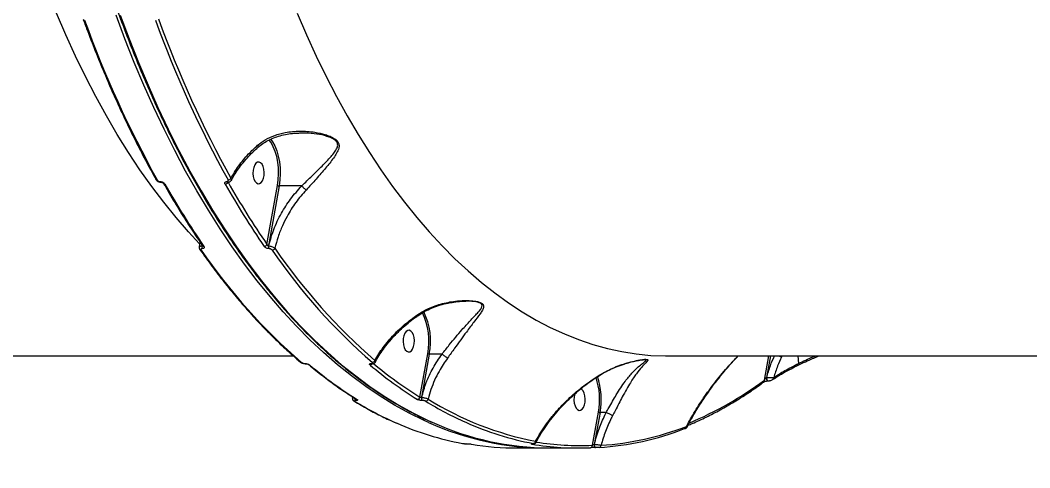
# Model space of a CAD drawing. Header units: millimetres. Extents: x -6028 to 5958, y -6064 to 4137.
# Drawn here: x -1652.5 to -1236, y 935.6 to 1120.4 of the extents above; entities that cross this region are included whole.
import ezdxf

# ---------------------------------------------------------------- set-up
doc = ezdxf.new("R2010")
doc.units = ezdxf.units.MM
for name, color, linetype in [('DIKOM_ОБЪЕКТ', 7, 'Continuous'), ('DIKOM_РАЗМЕР_ЗОНА', 7, 'Continuous'), ('DIKOM_РАЗМЕР_ОБЪЕКТА', 7, 'Continuous')]:
    doc.layers.add(name, color=color, linetype=linetype)
doc.styles.add('style1', font='arial.ttf', dxfattribs={"width": 0.8})
doc.dimstyles.new('1-50', dxfattribs={"dimtxt": 300, "dimasz": 200, "dimexe": 100, "dimexo": 0, "dimgap": 100, "dimtad": 1, "dimtxsty": 'style1', "dimcen": 200, "dimclrd": 7, "dimclre": 7, "dimclrt": 7, "dimadec": 1, "dimazin": 2, "dimtfac": 1, "dimtmove": 0, "dimatfit": 2, "dimfxl": 0, "dimlwd": 25, "dimlwe": 18, "dimarcsym": 0})

# ---------------------------------------------------------------- blocks, each defined once
blk = doc.blocks.new('*D9')
at = {"layer": 'Defpoints', "color": 0, "transparency": 16777216}
for p in [(-6027.56, 1459.58), (4556.58, 1382.7), (4556.58, -5964.37)]:
    blk.add_point(p, dxfattribs=at)
at = {"layer": 'DIKOM_РАЗМЕР_ЗОНА', "color": 7, "lineweight": 18, "transparency": 16777216}
for p, q in [((-6027.56, 1459.58), (-6027.56, -6064.37)), ((4556.58, 1382.7), (4556.58, -6064.37))]:
    blk.add_line(p, q, dxfattribs=at)
at = {"layer": 'DIKOM_РАЗМЕР_ЗОНА', "color": 7, "lineweight": 25, "transparency": 16777216}
blk.add_line((-5827.56, -5964.37), (4356.58, -5964.37), dxfattribs=at)
at = {"layer": 'DIKOM_РАЗМЕР_ЗОНА', "color": 7, "transparency": 16777216}
for points in [[(-5827.56, -5931.03), (-5827.56, -5997.7), (-6027.56, -5964.37)], [(4356.58, -5931.03), (4356.58, -5997.7), (4556.58, -5964.37)]]:
    blk.add_solid(points, dxfattribs=at)
at = {"layer": 'DIKOM_РАЗМЕР_ЗОНА', "color": 7, "transparency": 16777216, "insert": (157.08, -5711.2), "char_height": 300, "attachment_point": 5, "style": 'style1'}
blk.add_mtext('10600', dxfattribs=at)
blk = doc.blocks.new('*D12')
at = {"layer": 'Defpoints', "color": 0, "transparency": 16777216}
for p in [(3056.58, 1987.9), (-4027.97, 676.5), (3056.58, -3714.77)]:
    blk.add_point(p, dxfattribs=at)
at = {"layer": 'DIKOM_РАЗМЕР_ОБЪЕКТА', "color": 7, "lineweight": 18, "transparency": 16777216}
for p, q in [((3056.58, 1987.9), (3056.58, -3814.77)), ((-4027.97, 676.5), (-4027.97, -3814.77))]:
    blk.add_line(p, q, dxfattribs=at)
at = {"layer": 'DIKOM_РАЗМЕР_ОБЪЕКТА', "color": 7, "lineweight": 25, "transparency": 16777216}
blk.add_line((-3827.97, -3714.77), (2856.58, -3714.77), dxfattribs=at)
at = {"layer": 'DIKOM_РАЗМЕР_ОБЪЕКТА', "color": 7, "transparency": 16777216}
for points in [[(-3827.97, -3681.44), (-3827.97, -3748.11), (-4027.97, -3714.77)], [(2856.58, -3681.44), (2856.58, -3748.11), (3056.58, -3714.77)]]:
    blk.add_solid(points, dxfattribs=at)
at = {"layer": 'DIKOM_РАЗМЕР_ОБЪЕКТА', "color": 7, "transparency": 16777216, "insert": (20, -3461.6), "char_height": 300, "attachment_point": 5, "style": 'style1'}
blk.add_mtext('7100', dxfattribs=at)

msp = doc.modelspace()

# ---------------------------------------------------------------- linework, layer by layer
at = {"layer": 'DIKOM_ОБЪЕКТ', "color": 7, "linetype": 'Continuous', "lineweight": 15}
for p, q in [((-1536.345, 1073.794), (-1536.556, 1073.805)), ((-1594.723, 1053.742), (-1594.676, 1053.742)), ((-1567.247, 1053.742), (-1567.2, 1053.742)), ((-1594.376, 1053.48), (-1594.329, 1053.48)), ((-1566.899, 1053.48), (-1566.852, 1053.48)), ((-1550.701, 1027.811), (-1546.373, 1052.162)), ((-1545.701, 1052), (-1550.109, 1027.199)), ((-1536.368, 1052), (-1545.701, 1052)), ((-1578.453, 1029.05), (-1578.626, 1026.683)), ((-1577.587, 1027.76), (-1577.606, 1027.199)), ((-1577.606, 1027.199), (-1577.538, 1027.199)), ((-1577.538, 1027.199), (-1577.469, 1027.585)), ((-1577.357, 1026.069), (-1577.426, 1026.069)), ((-1550.109, 1027.199), (-1550.04, 1027.199)), ((-1549.86, 1026.069), (-1549.928, 1026.069)), ((-1801.94, 981.771), (-1539.832, 981.771)), ((-1487.643, 964.785), (-1484.41, 982.705)), ((-1483.738, 982.541), (-1486.964, 964.659)), ((-1478.497, 982.541), (-1483.738, 982.541)), ((-1385.357, 981.771), (-1123.249, 981.771)), ((-1345.513, 971.783), (-1343.661, 981.771)), ((-1342.958, 981.771), (-1344.618, 972.825)), ((-1338.291, 981.771), (-1338.508, 981.298)), ((-1331.742, 981.771), (-1331.371, 978.685)), ((-1325.135, 980.886), (-1322.998, 981.771)), ((-1535.134, 978.66), (-1535.065, 978.66)), ((-1534.928, 978.577), (-1534.86, 978.577)), ((-1507.636, 978.66), (-1507.568, 978.66)), ((-1507.431, 978.577), (-1507.362, 978.577)), ((-1331.554, 978), (-1331.566, 977.993)), ((-1344.618, 972.825), (-1344.543, 972.825)), ((-1344.133, 971.486), (-1344.058, 971.486)), ((-1341.926, 972.14), (-1341.946, 972.127)), ((-1515.455, 964.958), (-1515.511, 964.29)), ((-1514.063, 963.376), (-1514.11, 963.376)), ((-1513.888, 963.937), (-1513.89, 963.938)), ((-1486.964, 964.659), (-1486.917, 964.659)), ((-1486.586, 963.376), (-1486.633, 963.376)), ((-1416.455, 944.896), (-1413.948, 958.583)), ((-1413.277, 958.418), (-1415.683, 945.274)), ((-1410.744, 958.418), (-1413.277, 958.418)), ((-1410.744, 958.418), (-1410.737, 958.417)), ((-1468.63, 945.533), (-1468.541, 945.533)), ((-1468.583, 945.529), (-1468.63, 945.533)), ((-1468.583, 945.529), (-1468.494, 945.529)), ((-1468.494, 945.529), (-1468.541, 945.533)), ((-1441.112, 945.533), (-1441.023, 945.533)), ((-1441.065, 945.529), (-1441.112, 945.533)), ((-1441.065, 945.529), (-1440.976, 945.529)), ((-1440.976, 945.529), (-1441.023, 945.533)), ((-1447.459, 943.771), (-1435.887, 943.771)), ((-1434.173, 943.771), (-1422.601, 943.771)), ((-1415.683, 945.274), (-1415.655, 945.274)), ((-1415.198, 943.939), (-1415.17, 943.939)), ((-1415.198, 943.939), (-1415.184, 943.939)), ((-1415.17, 943.939), (-1415.155, 943.939))]:
    msp.add_line(p, q, dxfattribs=at)
at = {"layer": 'DIKOM_ОБЪЕКТ', "color": 7, "linetype": 'Continuous', "lineweight": 15, "flags": 128}
for points in [[(-1578.547, 1028.026), (-1583.075, 1032.949), (-1588.226, 1038.928), (-1593.28, 1045.209), (-1598.233, 1051.787), (-1603.081, 1058.654), (-1607.819, 1065.806), (-1612.442, 1073.235), (-1616.946, 1080.934), (-1621.327, 1088.897), (-1625.581, 1097.115), (-1629.704, 1105.581), (-1633.692, 1114.287), (-1637.542, 1123.226), (-1641.249, 1132.388), (-1644.811, 1141.765), (-1648.223, 1151.349), (-1651.484, 1161.131), (-1654.589, 1171.101)], [(-1484.014, 954.297), (-1485.913, 955.156), (-1491.998, 958.147), (-1498.037, 961.479), (-1504.023, 965.15), (-1509.952, 969.157), (-1515.819, 973.496), (-1521.618, 978.164), (-1527.345, 983.157), (-1532.995, 988.47), (-1538.563, 994.099), (-1544.045, 1000.04), (-1549.436, 1006.287), (-1554.731, 1012.835), (-1559.926, 1019.679), (-1565.016, 1026.812), (-1569.998, 1034.23), (-1574.866, 1041.925), (-1579.618, 1049.891), (-1584.249, 1058.121), (-1588.754, 1066.609), (-1593.131, 1075.347), (-1597.376, 1084.328), (-1601.484, 1093.544), (-1605.453, 1102.988), (-1609.279, 1112.651), (-1612.959, 1122.526)], [(-1611.245, 1122.526), (-1607.565, 1112.651), (-1603.739, 1102.988), (-1599.77, 1093.544), (-1595.661, 1084.328), (-1591.417, 1075.347), (-1587.04, 1066.609), (-1582.534, 1058.121), (-1577.904, 1049.891), (-1573.152, 1041.925), (-1568.283, 1034.23), (-1563.302, 1026.812), (-1558.211, 1019.679), (-1553.016, 1012.835), (-1547.721, 1006.287), (-1542.331, 1000.04), (-1536.849, 994.099), (-1531.281, 988.47), (-1525.631, 983.157), (-1519.904, 978.164), (-1514.105, 973.496), (-1508.238, 969.157), (-1502.309, 965.15), (-1496.323, 961.479), (-1490.284, 958.147), (-1484.198, 955.156), (-1482.498, 954.385)], [(-1538.196, 1123.226), (-1534.346, 1114.287), (-1530.358, 1105.581), (-1526.235, 1097.115), (-1521.981, 1088.897), (-1517.6, 1080.934), (-1513.096, 1073.235), (-1508.473, 1065.806), (-1503.735, 1058.654), (-1498.888, 1051.787), (-1493.934, 1045.209), (-1488.88, 1038.928), (-1483.729, 1032.949), (-1478.487, 1027.278), (-1473.158, 1021.919), (-1467.748, 1016.879), (-1462.261, 1012.162), (-1456.702, 1007.772), (-1451.077, 1003.713), (-1445.391, 999.988), (-1439.649, 996.603), (-1433.856, 993.559), (-1428.018, 990.859), (-1422.141, 988.506), (-1416.229, 986.503), (-1410.289, 984.85), (-1404.326, 983.55), (-1398.344, 982.604), (-1392.351, 982.012), (-1386.351, 981.775), (-1385.357, 981.771)], [(-1546.373, 1052.162), (-1546.056, 1054.531), (-1545.93, 1056.965), (-1545.995, 1059.408), (-1546.252, 1061.803), (-1546.694, 1064.094), (-1547.311, 1066.228), (-1548.088, 1068.154), (-1549.007, 1069.827), (-1549.889, 1071.027)], [(-1549.082, 1071.154), (-1548.418, 1070.217), (-1547.47, 1068.492), (-1546.668, 1066.505), (-1546.032, 1064.305), (-1545.577, 1061.942), (-1545.312, 1059.472), (-1545.244, 1056.953), (-1545.374, 1054.442), (-1545.701, 1052)], [(-1556.175, 1059.603), (-1556.42, 1058.414), (-1556.483, 1057.139), (-1556.358, 1055.881), (-1556.056, 1054.743), (-1555.601, 1053.816), (-1555.029, 1053.175), (-1554.388, 1052.873), (-1553.729, 1052.934), (-1553.106, 1053.353), (-1552.569, 1054.096), (-1552.161, 1055.103), (-1551.916, 1056.292), (-1551.853, 1057.567), (-1551.978, 1058.825), (-1552.28, 1059.963), (-1552.735, 1060.89), (-1553.306, 1061.53), (-1553.948, 1061.832), (-1554.607, 1061.771), (-1555.23, 1061.353), (-1555.767, 1060.61), (-1556.175, 1059.603)], [(-1494.212, 990.144), (-1494.457, 988.954), (-1494.52, 987.679), (-1494.395, 986.422), (-1494.093, 985.283), (-1493.638, 984.356), (-1493.067, 983.716), (-1492.426, 983.414), (-1491.767, 983.475), (-1491.143, 983.894), (-1490.606, 984.637), (-1490.198, 985.644), (-1489.953, 986.833), (-1489.89, 988.108), (-1490.015, 989.365), (-1490.317, 990.504), (-1490.773, 991.431), (-1491.344, 992.071), (-1491.985, 992.373), (-1492.644, 992.312), (-1493.267, 991.893), (-1493.805, 991.15), (-1494.212, 990.144)], [(-1344.618, 972.825), (-1344.647, 972.546), (-1344.635, 972.263), (-1344.583, 971.997), (-1344.494, 971.772), (-1344.375, 971.603), (-1344.238, 971.507), (-1344.135, 971.486)], [(-1344.543, 972.825), (-1344.572, 972.546), (-1344.56, 972.263), (-1344.508, 971.997), (-1344.419, 971.772), (-1344.301, 971.603), (-1344.163, 971.507), (-1344.052, 971.486)], [(-1423.751, 966.021), (-1423.996, 964.831), (-1424.059, 963.556), (-1423.934, 962.299), (-1423.632, 961.16), (-1423.177, 960.233), (-1422.605, 959.593), (-1421.964, 959.291), (-1421.305, 959.352), (-1420.682, 959.771), (-1420.144, 960.514), (-1419.737, 961.521), (-1419.491, 962.71), (-1419.429, 963.985), (-1419.554, 965.242), (-1419.856, 966.381), (-1420.311, 967.308), (-1420.882, 967.948), (-1421.361, 968.209)], [(-1378.196, 951.792), (-1378.288, 951.765), (-1378.446, 951.748)], [(-1415.683, 945.274), (-1415.711, 945.038), (-1415.708, 944.796), (-1415.675, 944.562), (-1415.615, 944.351), (-1415.53, 944.174), (-1415.425, 944.041), (-1415.308, 943.962), (-1415.198, 943.939)], [(-1415.655, 945.274), (-1415.683, 945.038), (-1415.68, 944.796), (-1415.647, 944.562), (-1415.587, 944.351), (-1415.502, 944.174), (-1415.397, 944.041), (-1415.28, 943.962), (-1415.17, 943.939)]]:
    msp.add_lwpolyline(points, dxfattribs=at)
at = {"layer": 'DIKOM_ОБЪЕКТ', "color": 7, "linetype": 'Continuous', "lineweight": 15}
for centre, radius, start, end in [((-1626.027, 1120.92), 0.527, 212.84288, 278.32645), ((-1198.317, 1274.944), 454.704, 199.86968, 209.01123), ((-1169.07, 1274.944), 454.704, 199.86969, 209.01122), ((-1168.777, 1275.136), 453.693, 199.86957, 209.01126), ((-1596.018, 1054.991), 0.572, 214.32408, 275.14122), ((-1594.326, 1053.906), 0.43, 202.48728, 262.70793), ((-1594.283, 1053.903), 0.425, 202.28417, 264.57299), ((-1566.854, 1053.903), 0.425, 202.29922, 264.53941), ((-1566.805, 1053.905), 0.427, 202.40005, 263.63104), ((-1566.765, 1055.857), 1.436, 271.8129, 328.38323), ((-1592.87, 1053.297), 0.57, 214.2797, 275.25617), ((-1293.879, 1221.887), 343.48, 209.50394, 214.56667), ((-1568, 1054.142), 1.413, 271.61682, 331.60737), ((-1269.036, 1221.878), 343.463, 209.50381, 214.56679), ((-1268.55, 1222.212), 342.638, 209.50375, 214.56684), ((-1545.716, 1053.41), 1.41, 242.23791, 270.63115), ((-1577.878, 1026.06), 0.602, 217.86748, 273.65269), ((-1375.599, 1164.221), 245.268, 214.45493, 229.0156), ((-1576.027, 1026.872), 1.612, 168.29129, 209.87112), ((-1575.959, 1026.872), 1.613, 168.29689, 209.86551), ((-1576.761, 1027.612), 0.605, 217.76335, 273.49627), ((-1551.919, 1028.334), 1.326, 272.31589, 336.76484), ((-1548.529, 1026.872), 1.613, 168.29689, 209.86551), ((-1548.461, 1026.872), 1.613, 168.2914, 209.86512), ((-1548.652, 1026.788), 1.33, 272.50461, 334.03887), ((-1346.353, 1164.221), 245.268, 214.45493, 229.0156), ((-1345.659, 1164.664), 244.73, 214.45503, 229.01551), ((-1510.745, 987.896), 26.842, 348.84963, 25.91294), ((-1510.885, 987.895), 27.67, 348.84245, 25.96108), ((-1536.474, 979.737), 0.666, 230.14279, 271.28814), ((-1507.289, 980.235), 1.166, 273.77086, 344.3313), ((-1534.92, 978.892), 0.315, 227.39095, 268.08348), ((-1534.852, 978.891), 0.314, 227.35325, 268.86459), ((-1533.049, 978.7), 0.666, 229.8302, 271.25396), ((-1421.678, 1110.574), 173.111, 229.964, 237.95982), ((-1508.235, 979.153), 1.121, 272.9955, 329.18), ((-1396.823, 1110.569), 173.105, 229.96386, 237.95996), ((-1507.423, 978.892), 0.315, 227.37285, 268.71614), ((-1507.354, 978.893), 0.316, 227.42458, 267.8959), ((-1396.143, 1111.001), 172.486, 230.10987, 237.96224), ((-1331.964, 978.476), 0.629, 310.75556, 19.37664), ((-1441.834, 963.777), 28.365, 349.44862, 18.71162), ((-1442.582, 963.734), 29.783, 349.71819, 18.63189), ((-1434.835, 1092.179), 149.912, 292.89643, 306.5718), ((-1346.271, 971.586), 0.783, 308.91805, 14.56935), ((-1342.388, 972.72), 0.741, 308.55417, 11.65425), ((-1514.484, 963.77), 0.697, 238.81493, 270.50873), ((-1439.644, 1085.198), 143.229, 238.50157, 246.37591), ((-1513.347, 964.206), 1.128, 174.52266, 227.40956), ((-1513.309, 964.198), 1.116, 175.6163, 227.51762), ((-1513.522, 964.527), 0.694, 238.36576, 270.56227), ((-1488.742, 964.939), 1.109, 274.3571, 352.02177), ((-1485.671, 964.308), 1.34, 164.78483, 224.09172), ((-1485.624, 964.308), 1.34, 164.78483, 224.09172), ((-1485.312, 964.17), 1.1, 274.2228, 348.86518), ((-1410.255, 1085.453), 143.521, 238.50609, 245.9692), ((-1415.18, 1074.766), 130.564, 238.06986, 259.08131), ((-1447.432, 1066.811), 123.262, 246.26792, 259.4235), ((-1435.266, 1061.941), 118.168, 245.63618, 270.11442), ((-1433.584, 1061.762), 117.993, 245.50889, 269.71406), ((-1418, 1067.454), 123.929, 245.85107, 259.39348), ((-1421.173, 1061.66), 117.924, 273.63002, 291.24318), ((-1420.316, 1062.326), 117.663, 273.62995, 291.24316), ((-1378.518, 952.567), 0.839, 292.50684, 6.16889), ((-1441.455, 946.181), 0.814, 270.80708, 307.78612), ((-1440.888, 946.618), 0.978, 274.51691, 356.91836), ((-1421.738, 1056.589), 111.817, 260.80344, 272.70846), ((-1447.432, 1056.083), 112.312, 260.32805, 269.98644), ((-1422.595, 1055.916), 112.144, 260.32398, 272.70664), ((-1417.374, 944.817), 0.923, 274.66422, 4.95516), ((-1413.773, 944.877), 0.907, 274.22115, 1.37107)]:
    msp.add_arc(centre, radius, start, end, dxfattribs=at)
for points, knots in [([(-1650.973, 1362.769), (-1650.966, 1360.749), (-1650.946, 1354.889), (-1650.788, 1345.194), (-1650.445, 1333.696), (-1649.938, 1322.219), (-1649.27, 1310.775), (-1648.44, 1299.369), (-1647.449, 1288.013), (-1646.298, 1276.713), (-1644.987, 1265.478), (-1643.518, 1254.317), (-1641.892, 1243.239), (-1640.11, 1232.251), (-1638.173, 1221.362), (-1636.083, 1210.58), (-1633.841, 1199.912), (-1631.448, 1189.368), (-1628.908, 1178.955), (-1626.221, 1168.681), (-1623.39, 1158.553), (-1620.417, 1148.579), (-1617.303, 1138.767), (-1614.052, 1129.124), (-1610.665, 1119.658), (-1607.145, 1110.374), (-1603.495, 1101.281), (-1599.718, 1092.385), (-1595.816, 1083.693), (-1591.791, 1075.211), (-1587.649, 1066.946), (-1583.39, 1058.904), (-1579.018, 1051.091), (-1574.538, 1043.513), (-1569.95, 1036.175), (-1565.261, 1029.084), (-1560.472, 1022.244), (-1555.587, 1015.662), (-1550.611, 1009.341), (-1545.546, 1003.286), (-1540.396, 997.504), (-1535.166, 991.996), (-1529.859, 986.769), (-1524.48, 981.825), (-1519.032, 977.17), (-1513.519, 972.805), (-1507.946, 968.736), (-1502.317, 964.965), (-1496.637, 961.49), (-1490.907, 958.338), (-1486.289, 955.999), (-1483.568, 954.822), (-1482.785, 954.484)], [0, 0, 0, 0, 0.010755, 0.031188, 0.0516214, 0.072055, 0.0924886, 0.1129222, 0.1333561, 0.15379, 0.1742241, 0.1946585, 0.2150931, 0.235528, 0.2559632, 0.2763985, 0.2968343, 0.3172705, 0.3377069, 0.358144, 0.3785814, 0.3990192, 0.4194577, 0.4398966, 0.4603361, 0.4807759, 0.5012167, 0.5216578, 0.5420996, 0.5625418, 0.5829849, 0.6034284, 0.6238724, 0.6443171, 0.6647621, 0.6852075, 0.7056532, 0.7260989, 0.7465445, 0.7669898, 0.7874346, 0.8078783, 0.8283208, 0.8487617, 0.8692005, 0.8896364, 0.9100693, 0.9304986, 0.9509236, 0.9713434, 0.9917581, 1, 1, 1, 1]), ([(-1626.47, 1120.634), (-1625.863, 1118.991), (-1624.102, 1114.227), (-1621.087, 1106.483), (-1617.384, 1097.471), (-1613.553, 1088.661), (-1609.598, 1080.057), (-1605.523, 1071.667), (-1601.404, 1063.64), (-1598.367, 1058.024), (-1596.739, 1055.112), (-1596.49, 1054.668)], [0, 0, 0, 0, 0.06883933, 0.19964644, 0.33045967, 0.46127512, 0.59209482, 0.72292039, 0.85374844, 0.9776951, 1, 1, 1, 1]), ([(-1554.582, 1068.735), (-1553.572, 1069.52), (-1551.406, 1071.206), (-1547.514, 1072.939), (-1542.702, 1074.235), (-1537.086, 1074.746), (-1531.52, 1074.348), (-1527.351, 1073.444), (-1524.642, 1072.486), (-1522.859, 1071.579), (-1521.867, 1070.728), (-1521.255, 1069.91), (-1520.85, 1068.916), (-1521.032, 1067.314), (-1521.904, 1065.483), (-1523.68, 1062.814), (-1526.492, 1059.322), (-1529.695, 1055.612), (-1532.435, 1052.55), (-1533.841, 1051.04), (-1534.547, 1050.281)], [0, 0, 0, 0, 0.0590558, 0.1267711, 0.1965294, 0.289997, 0.3861938, 0.4527697, 0.4864317, 0.5209067, 0.5489129, 0.5542517, 0.5800464, 0.615211, 0.6617348, 0.7094936, 0.8061404, 0.9056045, 0.9525541, 1, 1, 1, 1]), ([(-1554.312, 1067.959), (-1554.18, 1068.084), (-1553.457, 1068.765), (-1551.925, 1069.803), (-1549.703, 1071.072), (-1547.221, 1072.12), (-1544.533, 1072.946), (-1541.659, 1073.502), (-1538.981, 1073.818), (-1537.261, 1073.821), (-1536.553, 1073.823)], [0, 0, 0, 0, 0.0283439, 0.1553564, 0.2898714, 0.4317231, 0.579701, 0.7321417, 0.889766, 1, 1, 1, 1]), ([(-1536.366, 1051.999), (-1536.366, 1052), (-1534.917, 1053.393), (-1531.97, 1056.224), (-1527.902, 1060.267), (-1524.829, 1063.421), (-1522.79, 1065.871), (-1521.747, 1067.505), (-1521.406, 1068.965), (-1521.74, 1069.87), (-1522.303, 1070.601), (-1523.263, 1071.357), (-1525.001, 1072.144), (-1527.682, 1072.965), (-1531.486, 1073.696), (-1534.628, 1073.759), (-1536.345, 1073.794)], [0, 0, 0, 0, 0.0000248, 0.1388321, 0.2813248, 0.4275303, 0.494719, 0.5630274, 0.6112752, 0.645562, 0.652645, 0.6903124, 0.7374433, 0.7864488, 0.883297, 1, 1, 1, 1]), ([(-1565.542, 1055.104), (-1564.552, 1056.806), (-1562.544, 1060.257), (-1558.735, 1064.853), (-1555.836, 1067.563), (-1554.582, 1068.735)], [0, 0, 0, 0, 0.355861, 0.7214775, 1, 1, 1, 1]), ([(-1565.4, 1054.249), (-1565.145, 1054.74), (-1564.434, 1056.103), (-1562.986, 1058.332), (-1561.091, 1060.916), (-1558.942, 1063.453), (-1556.694, 1065.825), (-1555.075, 1067.29), (-1554.319, 1067.973)], [0, 0, 0, 0, 0.1021443, 0.2839111, 0.4672777, 0.6519987, 0.83767, 1, 1, 1, 1]), ([(-1554.582, 1068.735), (-1554.566, 1068.708), (-1554.505, 1068.606), (-1554.388, 1068.38), (-1554.296, 1068.123), (-1554.345, 1068.049), (-1554.368, 1068.016)], [0, 0, 0, 0, 0.07119141, 0.2788379, 0.67633308, 1, 1, 1, 1]), ([(-1596.475, 1054.675), (-1596.448, 1054.618), (-1596.332, 1054.376), (-1595.942, 1054.008), (-1595.31, 1053.643), (-1594.74, 1053.462), (-1594.437, 1053.495), (-1594.381, 1053.501)], [0, 0, 0, 0, 0.07801719, 0.33286767, 0.62486411, 0.93041282, 1, 1, 1, 1]), ([(-1595.966, 1054.421), (-1595.914, 1054.345), (-1595.81, 1054.192), (-1595.547, 1053.989), (-1595.243, 1053.835), (-1594.954, 1053.754), (-1594.789, 1053.745), (-1594.723, 1053.742)], [0, 0, 0, 0, 0.2143193, 0.4284964, 0.6429515, 0.8577486, 1, 1, 1, 1]), ([(-1594.676, 1053.742), (-1594.579, 1053.737), (-1594.333, 1053.725), (-1593.903, 1053.603), (-1593.447, 1053.374), (-1593.054, 1053.07), (-1592.896, 1052.843), (-1592.818, 1052.729)], [0, 0, 0, 0, 0.1407773, 0.3552542, 0.5700108, 0.7849339, 1, 1, 1, 1]), ([(-1567.96, 1052.729), (-1568.01, 1052.843), (-1568.111, 1053.07), (-1568.06, 1053.374), (-1567.863, 1053.603), (-1567.57, 1053.725), (-1567.339, 1053.737), (-1567.247, 1053.742)], [0, 0, 0, 0, 0.2150492, 0.4299568, 0.6447016, 0.8592312, 1, 1, 1, 1]), ([(-1567.2, 1053.742), (-1567.137, 1053.745), (-1566.982, 1053.754), (-1566.785, 1053.835), (-1566.654, 1053.989), (-1566.62, 1054.192), (-1566.687, 1054.345), (-1566.72, 1054.421)], [0, 0, 0, 0, 0.1422566, 0.3571069, 0.5716102, 0.7856688, 1, 1, 1, 1]), ([(-1566.853, 1053.48), (-1566.852, 1053.48), (-1566.633, 1053.455), (-1566.232, 1053.556), (-1565.728, 1053.826), (-1565.54, 1054.118), (-1565.452, 1054.255)], [0, 0, 0, 0, 0.0004564, 0.3883322, 0.7151923, 1, 1, 1, 1]), ([(-1565.542, 1055.104), (-1565.478, 1054.957), (-1565.35, 1054.665), (-1565.348, 1054.376), (-1565.436, 1054.278), (-1565.44, 1054.274)], [0, 0, 0, 0, 0.4896714, 0.9789852, 1, 1, 1, 1]), ([(-1594.324, 1053.478), (-1594.301, 1053.478), (-1594.244, 1053.479), (-1594.091, 1053.452), (-1593.893, 1053.388), (-1593.682, 1053.285), (-1593.506, 1053.161), (-1593.397, 1053.057), (-1593.348, 1052.989), (-1593.345, 1052.983), (-1593.345, 1052.981)], [0, 0, 0, 0, 0.0887707, 0.2206627, 0.3688774, 0.5325971, 0.6970039, 0.833791, 0.9576789, 1, 1, 1, 1]), ([(-1593.341, 1052.976), (-1592.566, 1051.623), (-1590.319, 1047.698), (-1586.515, 1041.385), (-1581.928, 1034.139), (-1578.794, 1029.529), (-1577.239, 1027.242)], [0, 0, 0, 0, 0.1498904, 0.4347118, 0.7195436, 1, 1, 1, 1]), ([(-1566.981, 1053.473), (-1566.978, 1053.475), (-1566.974, 1053.478), (-1566.917, 1053.478), (-1566.895, 1053.478)], [0, 0, 0, 0, 0.6169745, 1, 1, 1, 1]), ([(-1550.04, 1027.199), (-1549.387, 1029.474), (-1548.063, 1034.083), (-1544.917, 1040.592), (-1541.071, 1046.711), (-1537.949, 1050.223), (-1536.368, 1052)], [0, 0, 0, 0, 0.25165133, 0.50986074, 0.75187061, 1, 1, 1, 1]), ([(-1534.547, 1050.281), (-1536.004, 1048.613), (-1538.955, 1045.234), (-1542.098, 1040.161), (-1544.465, 1035.364), (-1546.209, 1030.957), (-1547.038, 1027.796), (-1547.456, 1026.206)], [0, 0, 0, 0, 0.2398767, 0.4858739, 0.6394224, 0.8185478, 1, 1, 1, 1]), ([(-1536.368, 1052), (-1536.368, 1052), (-1536.367, 1052), (-1536.366, 1052), (-1536.366, 1052), (-1536.366, 1051.999)], [0, 0, 0, 0, 0.476663, 0.8597666, 1, 1, 1, 1]), ([(-1536.366, 1051.999), (-1536.234, 1051.853), (-1535.97, 1051.561), (-1535.479, 1051.079), (-1535.041, 1050.682), (-1534.733, 1050.425), (-1534.595, 1050.318), (-1534.547, 1050.281)], [0, 0, 0, 0, 0.2487768, 0.4975718, 0.7463908, 0.9126949, 1, 1, 1, 1]), ([(-1578.61, 1026.679), (-1578.621, 1026.634), (-1578.668, 1026.443), (-1578.568, 1026.094), (-1578.46, 1025.806), (-1578.353, 1025.691), (-1578.352, 1025.689)], [0, 0, 0, 0, 0.1286335, 0.5489988, 0.9951159, 1, 1, 1, 1]), ([(-1578.614, 1026.683), (-1578.617, 1026.701), (-1578.636, 1026.813), (-1578.472, 1026.976), (-1578.136, 1027.148), (-1577.783, 1027.182), (-1577.606, 1027.199)], [0, 0, 0, 0, 0.0596038, 0.3723635, 0.6858354, 1, 1, 1, 1]), ([(-1578.354, 1025.691), (-1577.511, 1024.498), (-1575.067, 1021.039), (-1570.949, 1015.51), (-1565.971, 1009.193), (-1560.904, 1003.145), (-1555.753, 997.369), (-1550.521, 991.867), (-1545.211, 986.65), (-1540.662, 982.465), (-1537.874, 980.064), (-1536.9, 979.226)], [0, 0, 0, 0, 0.0652734, 0.1892966, 0.3133235, 0.4373503, 0.5613719, 0.6853873, 0.8093952, 0.9333923, 1, 1, 1, 1]), ([(-1577.426, 1026.069), (-1577.513, 1026.063), (-1577.689, 1026.05), (-1577.866, 1025.951), (-1577.953, 1025.806), (-1577.944, 1025.633), (-1577.872, 1025.513), (-1577.84, 1025.459)], [0, 0, 0, 0, 0.2039071, 0.4079337, 0.6135139, 0.8265159, 1, 1, 1, 1]), ([(-1577.538, 1027.199), (-1577.5, 1027.203), (-1577.454, 1027.208), (-1577.375, 1027.248), (-1577.342, 1027.288), (-1577.313, 1027.322)], [0, 0, 0, 0, 0.3983652, 0.4839663, 1, 1, 1, 1]), ([(-1576.724, 1027.009), (-1576.675, 1026.925), (-1576.565, 1026.738), (-1576.554, 1026.472), (-1576.69, 1026.248), (-1576.959, 1026.098), (-1577.224, 1026.079), (-1577.357, 1026.069)], [0, 0, 0, 0, 0.1741882, 0.3895447, 0.5958347, 0.7979142, 1, 1, 1, 1]), ([(-1577.244, 1027.248), (-1577.239, 1027.24), (-1577.23, 1027.229), (-1577.233, 1027.235), (-1577.234, 1027.237)], [0, 0, 0, 0, 0.67710012, 1, 1, 1, 1]), ([(-1549.928, 1026.069), (-1550.004, 1026.072), (-1550.231, 1026.08), (-1550.656, 1026.177), (-1551.151, 1026.389), (-1551.592, 1026.679), (-1551.775, 1026.899), (-1551.866, 1027.009)], [0, 0, 0, 0, 0.1082886, 0.3204439, 0.5430695, 0.7715824, 1, 1, 1, 1]), ([(-1550.701, 1027.811), (-1550.677, 1027.74), (-1550.631, 1027.601), (-1550.505, 1027.415), (-1550.363, 1027.283), (-1550.251, 1027.227), (-1550.172, 1027.203), (-1550.134, 1027.201), (-1550.109, 1027.199)], [0, 0, 0, 0, 0.2553315, 0.4989052, 0.7167591, 0.8616245, 0.9069877, 1, 1, 1, 1]), ([(-1550.04, 1027.199), (-1549.938, 1027.192), (-1549.644, 1027.172), (-1549.09, 1027.057), (-1548.436, 1026.833), (-1547.841, 1026.534), (-1547.584, 1026.315), (-1547.456, 1026.206)], [0, 0, 0, 0, 0.1131636, 0.3259262, 0.5479768, 0.7753997, 1, 1, 1, 1]), ([(-1548.594, 1025.459), (-1548.653, 1025.53), (-1548.773, 1025.673), (-1549.061, 1025.862), (-1549.383, 1025.998), (-1549.66, 1026.061), (-1549.808, 1026.067), (-1549.86, 1026.069)], [0, 0, 0, 0, 0.2287929, 0.4578147, 0.6784865, 0.8883098, 1, 1, 1, 1]), ([(-1488.624, 998.803), (-1487.136, 999.709), (-1483.892, 1001.682), (-1478.286, 1003.55), (-1472.921, 1004.505), (-1468.849, 1004.692), (-1466.2, 1004.578), (-1464.312, 1004.337), (-1462.691, 1003.912), (-1461.86, 1003.427), (-1461.31, 1002.784), (-1461.211, 1001.907), (-1461.798, 1000.616), (-1463.113, 998.637), (-1465.317, 995.793), (-1468.073, 992.159), (-1470.776, 988.467), (-1473.358, 984.85), (-1475.24, 982.245), (-1476.218, 980.89)], [0, 0, 0, 0, 0.0790195, 0.1721796, 0.2680584, 0.3287289, 0.3610587, 0.3938991, 0.4223332, 0.4513188, 0.4599449, 0.4989935, 0.5446047, 0.5914369, 0.6876206, 0.7865808, 0.8546765, 0.924445, 1, 1, 1, 1]), ([(-1488.459, 998.384), (-1487.915, 998.76), (-1486.569, 999.69), (-1484.209, 1000.917), (-1481.389, 1002.113), (-1478.324, 1003.086), (-1475.177, 1003.806), (-1472.112, 1004.232), (-1469.941, 1004.4), (-1468.815, 1004.383), (-1468.615, 1004.38)], [0, 0, 0, 0, 0.09342, 0.23071025, 0.37583991, 0.52792511, 0.68754844, 0.83442485, 0.97067681, 1, 1, 1, 1]), ([(-1478.491, 982.539), (-1478.491, 982.54), (-1477.48, 983.804), (-1475.554, 986.236), (-1472.814, 989.593), (-1469.919, 992.982), (-1466.848, 996.361), (-1464.336, 998.962), (-1462.728, 1000.802), (-1461.938, 1001.965), (-1461.879, 1002.783), (-1462.294, 1003.315), (-1462.687, 1003.569), (-1463.48, 1003.886), (-1464.662, 1004.168), (-1466.499, 1004.343), (-1467.864, 1004.43), (-1468.582, 1004.39), (-1468.616, 1004.388)], [0, 0, 0, 0, 0.000049, 0.1133033, 0.2166038, 0.3224093, 0.4686038, 0.6185453, 0.6864081, 0.7554126, 0.8104444, 0.8222913, 0.8529344, 0.8621131, 0.9020788, 0.9492757, 0.9975912, 1, 1, 1, 1]), ([(-1506.166, 979.92), (-1505.091, 981.727), (-1502.91, 985.391), (-1498.611, 990.41), (-1493.847, 994.972), (-1490.379, 997.516), (-1488.624, 998.803)], [0, 0, 0, 0, 0.26256661, 0.53266407, 0.7636474, 1, 1, 1, 1]), ([(-1505.981, 979.25), (-1505.774, 979.653), (-1505.095, 980.978), (-1503.669, 983.213), (-1501.725, 985.931), (-1499.531, 988.593), (-1497.133, 991.166), (-1494.551, 993.631), (-1491.795, 995.949), (-1489.758, 997.541), (-1488.608, 998.307), (-1488.472, 998.398)], [0, 0, 0, 0, 0.05807219, 0.19063135, 0.32344962, 0.45652997, 0.58955265, 0.72098741, 0.85191527, 0.98238085, 1, 1, 1, 1]), ([(-1488.624, 998.803), (-1488.603, 998.763), (-1488.542, 998.646), (-1488.467, 998.477), (-1488.479, 998.439), (-1488.485, 998.418)], [0, 0, 0, 0, 0.1839817, 0.5345424, 1, 1, 1, 1]), ([(-1536.892, 979.236), (-1536.855, 979.201), (-1536.68, 979.029), (-1536.268, 978.837), (-1535.644, 978.644), (-1535.174, 978.56), (-1534.95, 978.581), (-1534.93, 978.583)], [0, 0, 0, 0, 0.0787198, 0.3779018, 0.6638974, 0.970602, 1, 1, 1, 1]), ([(-1536.459, 979.071), (-1536.392, 979.023), (-1536.259, 978.926), (-1535.953, 978.799), (-1535.617, 978.707), (-1535.334, 978.665), (-1535.185, 978.662), (-1535.134, 978.66)], [0, 0, 0, 0, 0.2288125, 0.4578778, 0.6785363, 0.8883756, 1, 1, 1, 1]), ([(-1507.568, 978.66), (-1507.481, 978.664), (-1507.307, 978.673), (-1507.139, 978.739), (-1507.066, 978.837), (-1507.092, 978.953), (-1507.175, 979.035), (-1507.212, 979.071)], [0, 0, 0, 0, 0.203998, 0.4080246, 0.6134978, 0.8264773, 1, 1, 1, 1]), ([(-1507.365, 978.583), (-1507.325, 978.581), (-1507.071, 978.572), (-1506.679, 978.655), (-1506.228, 978.905), (-1506.078, 979.159), (-1506.021, 979.255)], [0, 0, 0, 0, 0.0733694, 0.4670959, 0.797834, 1, 1, 1, 1]), ([(-1506.166, 979.92), (-1506.104, 979.828), (-1505.966, 979.62), (-1505.923, 979.391), (-1506.003, 979.293), (-1506.02, 979.272)], [0, 0, 0, 0, 0.3888033, 0.8707382, 1, 1, 1, 1]), ([(-1486.917, 964.659), (-1486.329, 966.704), (-1485.139, 970.844), (-1482.304, 976.913), (-1479.774, 980.653), (-1478.497, 982.541)], [0, 0, 0, 0, 0.3257292, 0.6596828, 1, 1, 1, 1]), ([(-1484.41, 982.705), (-1484.401, 982.699), (-1484.382, 982.687), (-1484.324, 982.657), (-1484.22, 982.616), (-1484.061, 982.575), (-1483.891, 982.546), (-1483.789, 982.543), (-1483.738, 982.541)], [0, 0, 0, 0, 0.0702644, 0.1415033, 0.356073, 0.5707323, 0.785377, 1, 1, 1, 1]), ([(-1476.218, 980.89), (-1477.443, 979.093), (-1479.439, 976.166), (-1481.591, 971.766), (-1483.135, 967.936), (-1483.863, 965.3), (-1484.233, 963.957)], [0, 0, 0, 0, 0.3422174, 0.5572661, 0.7746035, 1, 1, 1, 1]), ([(-1478.497, 982.541), (-1478.496, 982.541), (-1478.494, 982.541), (-1478.492, 982.54), (-1478.491, 982.539)], [0, 0, 0, 0, 0.6108041, 1, 1, 1, 1]), ([(-1478.491, 982.539), (-1478.336, 982.421), (-1478.024, 982.185), (-1477.471, 981.777), (-1476.932, 981.387), (-1476.532, 981.105), (-1476.314, 980.955), (-1476.238, 980.903), (-1476.218, 980.89)], [0, 0, 0, 0, 0.21271366, 0.42541772, 0.63813652, 0.85081016, 0.96192646, 1, 1, 1, 1]), ([(-1412.805, 974.313), (-1410.995, 975.283), (-1407.327, 977.248), (-1402.336, 978.893), (-1398.772, 979.749), (-1396.738, 980.119), (-1395.33, 980.308), (-1394.246, 980.366), (-1393.59, 980.255), (-1393.576, 980.016), (-1393.843, 979.537), (-1394.628, 978.734), (-1396.236, 977.034), (-1398.31, 974.509), (-1400.462, 971.336), (-1402.426, 968.015), (-1404.018, 965.084), (-1405.567, 962.083), (-1406.911, 959.423), (-1407.791, 957.727), (-1408.16, 957.016)], [0, 0, 0, 0, 0.0952086, 0.1929563, 0.2448003, 0.2710694, 0.2981706, 0.3242904, 0.3503873, 0.3910746, 0.4019423, 0.4719616, 0.5438085, 0.6393972, 0.7378512, 0.7988552, 0.8613639, 0.9113745, 0.9628371, 1, 1, 1, 1]), ([(-1412.757, 974.22), (-1412.672, 974.276), (-1411.69, 974.917), (-1409.646, 975.952), (-1406.614, 977.322), (-1403.676, 978.379), (-1401.09, 979.143), (-1399.191, 979.614), (-1398.165, 979.813), (-1397.781, 979.887)], [0, 0, 0, 0, 0.0186349, 0.2148857, 0.4189757, 0.6308043, 0.791379, 0.9218601, 1, 1, 1, 1]), ([(-1410.737, 958.417), (-1410.737, 958.417), (-1410.386, 959.088), (-1409.482, 960.665), (-1408.114, 963.155), (-1406.484, 965.955), (-1404.755, 968.704), (-1402.598, 971.799), (-1400.13, 974.779), (-1397.752, 977.137), (-1395.741, 978.746), (-1394.76, 979.504), (-1394.293, 979.962), (-1394.23, 980.171), (-1394.51, 980.287), (-1394.874, 980.266), (-1394.913, 980.263)], [0, 0, 0, 0, 0.0000332, 0.0533969, 0.1277313, 0.2021474, 0.2941242, 0.3862192, 0.5316549, 0.677306, 0.7825128, 0.8873236, 0.902988, 0.9602944, 0.9957531, 1, 1, 1, 1]), ([(-1397.781, 979.887), (-1397.675, 979.909), (-1397.153, 980.016), (-1396.348, 980.136), (-1395.522, 980.238), (-1395.028, 980.27), (-1394.933, 980.268), (-1394.913, 980.267)], [0, 0, 0, 0, 0.087331, 0.4313961, 0.7137616, 0.9385231, 1, 1, 1, 1]), ([(-1377.683, 952.658), (-1376.526, 954.758), (-1374.212, 958.958), (-1370.077, 965.249), (-1365.443, 971.49), (-1360.9, 977.059), (-1357.627, 980.402), (-1356.288, 981.771)], [0, 0, 0, 0, 0.2104817, 0.4209716, 0.6359983, 0.8510023, 1, 1, 1, 1]), ([(-1377.378, 952.466), (-1377.055, 953.106), (-1376.003, 955.19), (-1373.936, 958.739), (-1371.178, 963.128), (-1368.106, 967.576), (-1364.892, 971.881), (-1361.481, 976.072), (-1358.665, 979.326), (-1356.833, 981.217), (-1356.296, 981.771)], [0, 0, 0, 0, 0.0637966, 0.2074333, 0.3543177, 0.50441, 0.6577064, 0.7946505, 0.9398195, 1, 1, 1, 1]), ([(-1344.543, 972.825), (-1344.087, 974.461), (-1343.242, 977.49), (-1341.951, 980.422), (-1341.357, 981.771)], [0, 0, 0, 0, 0.5400445, 1, 1, 1, 1]), ([(-1338.508, 981.298), (-1339.054, 980.092), (-1340.304, 977.33), (-1341.173, 974.477), (-1341.662, 972.869)], [0, 0, 0, 0, 0.436569, 1, 1, 1, 1]), ([(-1339.319, 981.771), (-1339.303, 981.763), (-1339.092, 981.658), (-1338.822, 981.5), (-1338.597, 981.359), (-1338.52, 981.306), (-1338.508, 981.298)], [0, 0, 0, 0, 0.0430261, 0.6006119, 0.9379554, 1, 1, 1, 1]), ([(-1331.549, 977.991), (-1330.836, 978.336), (-1329.127, 979.163), (-1326.968, 980.132), (-1325.492, 980.739), (-1325.135, 980.886)], [0, 0, 0, 0, 0.3520228, 0.8431468, 1, 1, 1, 1]), ([(-1331.371, 978.685), (-1329.462, 979.607), (-1327.269, 980.666), (-1324.76, 981.644), (-1324.435, 981.771)], [0, 0, 0, 0, 0.8704299, 1, 1, 1, 1]), ([(-1535.065, 978.66), (-1534.989, 978.658), (-1534.761, 978.653), (-1534.327, 978.587), (-1533.811, 978.446), (-1533.341, 978.252), (-1533.137, 978.106), (-1533.034, 978.034)], [0, 0, 0, 0, 0.1082917, 0.3204355, 0.5430517, 0.7715575, 1, 1, 1, 1]), ([(-1534.859, 978.577), (-1534.856, 978.577), (-1534.803, 978.579), (-1534.638, 978.568), (-1534.369, 978.529), (-1534.056, 978.452), (-1533.771, 978.351), (-1533.58, 978.259), (-1533.485, 978.196), (-1533.48, 978.192), (-1533.479, 978.19)], [0, 0, 0, 0, 0.0069503, 0.1391843, 0.2903982, 0.4644989, 0.6509704, 0.810063, 0.9382645, 1, 1, 1, 1]), ([(-1533.472, 978.185), (-1532.511, 977.39), (-1529.724, 975.087), (-1525.062, 971.503), (-1519.497, 967.523), (-1515.749, 965.126), (-1513.886, 963.936)], [0, 0, 0, 0, 0.1498856, 0.4344471, 0.7189749, 1, 1, 1, 1]), ([(-1508.176, 978.034), (-1508.234, 978.089), (-1508.362, 978.213), (-1508.399, 978.39), (-1508.286, 978.54), (-1508.032, 978.641), (-1507.768, 978.654), (-1507.636, 978.66)], [0, 0, 0, 0, 0.1741406, 0.389548, 0.5957651, 0.7979018, 1, 1, 1, 1]), ([(-1507.602, 978.565), (-1507.604, 978.564), (-1507.608, 978.563), (-1507.55, 978.574), (-1507.47, 978.576), (-1507.43, 978.577)], [0, 0, 0, 0, 0.1807181, 0.5972182, 1, 1, 1, 1]), ([(-1341.93, 972.146), (-1341.929, 972.147), (-1341.238, 972.617), (-1339.711, 973.585), (-1337.943, 974.652), (-1336.855, 975.239), (-1336.675, 975.337)], [0, 0, 0, 0, 0.0004703, 0.4546737, 0.9097166, 1, 1, 1, 1]), ([(-1341.662, 972.869), (-1340.186, 973.819), (-1337.198, 975.742), (-1333.329, 977.696), (-1331.371, 978.685)], [0, 0, 0, 0, 0.4937695, 1, 1, 1, 1]), ([(-1336.675, 975.337), (-1335.96, 975.729), (-1334.355, 976.61), (-1332.622, 977.5), (-1331.577, 977.99), (-1331.567, 977.995)], [0, 0, 0, 0, 0.4429108, 0.9946746, 1, 1, 1, 1]), ([(-1439.911, 946.566), (-1438.563, 948.855), (-1436.526, 952.316), (-1433.051, 956.824), (-1429.615, 960.816), (-1425.126, 965.301), (-1420.31, 969.283), (-1416.14, 972.26), (-1413.916, 973.629), (-1412.805, 974.313)], [0, 0, 0, 0, 0.2227165, 0.3367347, 0.4507483, 0.6310039, 0.8132772, 0.9066451, 1, 1, 1, 1]), ([(-1439.684, 946.104), (-1439.598, 946.278), (-1438.978, 947.534), (-1437.57, 949.868), (-1435.453, 953.089), (-1433.062, 956.278), (-1430.441, 959.417), (-1427.62, 962.452), (-1424.641, 965.336), (-1421.559, 968.026), (-1418.396, 970.494), (-1415.47, 972.567), (-1413.553, 973.73), (-1412.754, 974.214)], [0, 0, 0, 0, 0.0168068, 0.1206204, 0.2249335, 0.3297336, 0.4349787, 0.5404509, 0.6430325, 0.7429638, 0.8397625, 0.9332296, 1, 1, 1, 1]), ([(-1412.805, 974.313), (-1412.794, 974.293), (-1412.761, 974.234), (-1412.759, 974.225), (-1412.757, 974.219)], [0, 0, 0, 0, 0.3316849, 1, 1, 1, 1]), ([(-1377.029, 953.147), (-1376.437, 953.392), (-1373.905, 954.441), (-1369.457, 956.512), (-1363.705, 959.48), (-1357.998, 962.762), (-1352.438, 966.282), (-1348.376, 969.084), (-1346.198, 970.672), (-1345.779, 970.977)], [0, 0, 0, 0, 0.0556279, 0.2380839, 0.4205789, 0.6031265, 0.7857244, 0.9588057, 1, 1, 1, 1]), ([(-1345.773, 970.98), (-1345.771, 970.982), (-1345.751, 970.998), (-1345.588, 971.101), (-1345.295, 971.234), (-1344.935, 971.359), (-1344.7, 971.409), (-1344.616, 971.427)], [0, 0, 0, 0, 0.0301373, 0.2609907, 0.5741036, 0.8480168, 1, 1, 1, 1]), ([(-1345.513, 971.783), (-1345.461, 971.891), (-1345.35, 972.118), (-1345.147, 972.421), (-1344.942, 972.652), (-1344.788, 972.77), (-1344.684, 972.818), (-1344.64, 972.822), (-1344.618, 972.825)], [0, 0, 0, 0, 0.2759454, 0.5812239, 0.7840793, 0.9045819, 0.9531511, 1, 1, 1, 1]), ([(-1344.616, 971.427), (-1344.594, 971.433), (-1344.493, 971.456), (-1344.33, 971.476), (-1344.185, 971.487), (-1344.143, 971.485), (-1344.136, 971.485)], [0, 0, 0, 0, 0.1320138, 0.5878788, 0.9382624, 1, 1, 1, 1]), ([(-1344.543, 972.825), (-1344.349, 972.818), (-1343.961, 972.806), (-1343.294, 972.804), (-1342.635, 972.814), (-1342.058, 972.836), (-1341.787, 972.859), (-1341.662, 972.869)], [0, 0, 0, 0, 0.1951351, 0.3899035, 0.5934491, 0.8140549, 1, 1, 1, 1]), ([(-1344.051, 971.494), (-1343.861, 971.497), (-1343.627, 971.5), (-1343.396, 971.561), (-1343.353, 971.572)], [0, 0, 0, 0, 0.8131485, 1, 1, 1, 1]), ([(-1343.353, 971.572), (-1343.203, 971.606), (-1342.843, 971.688), (-1342.355, 971.875), (-1342.083, 972.058), (-1341.957, 972.143)], [0, 0, 0, 0, 0.27473482, 0.66272778, 1, 1, 1, 1]), ([(-1515.427, 964.295), (-1515.439, 964.201), (-1515.465, 963.989), (-1515.351, 963.683), (-1515.164, 963.419), (-1514.989, 963.26), (-1514.873, 963.197), (-1514.841, 963.179)], [0, 0, 0, 0, 0.1989816, 0.451475, 0.6803513, 0.9104727, 1, 1, 1, 1]), ([(-1515.421, 964.284), (-1515.425, 964.312), (-1515.442, 964.407), (-1515.269, 964.526), (-1515.016, 964.579), (-1514.908, 964.602)], [0, 0, 0, 0, 0.1964076, 0.6593363, 1, 1, 1, 1]), ([(-1514.844, 963.173), (-1513.844, 962.573), (-1510.95, 960.833), (-1506.12, 958.198), (-1501.277, 955.765), (-1498.33, 954.502), (-1497.323, 954.07)], [0, 0, 0, 0, 0.1730568, 0.501296, 0.8294803, 1, 1, 1, 1]), ([(-1514.11, 963.376), (-1514.172, 963.374), (-1514.326, 963.37), (-1514.509, 963.334), (-1514.615, 963.265), (-1514.615, 963.175), (-1514.523, 963.107), (-1514.478, 963.073)], [0, 0, 0, 0, 0.1423015, 0.3570551, 0.5715101, 0.7856815, 1, 1, 1, 1]), ([(-1513.515, 963.832), (-1513.446, 963.781), (-1513.309, 963.678), (-1513.31, 963.541), (-1513.469, 963.438), (-1513.742, 963.383), (-1513.972, 963.378), (-1514.063, 963.376)], [0, 0, 0, 0, 0.2151149, 0.4300042, 0.6447436, 0.8592403, 1, 1, 1, 1]), ([(-1486.633, 963.376), (-1486.732, 963.378), (-1486.979, 963.383), (-1487.429, 963.438), (-1487.923, 963.541), (-1488.366, 963.678), (-1488.56, 963.781), (-1488.657, 963.832)], [0, 0, 0, 0, 0.1407917, 0.3553178, 0.5700675, 0.7850045, 1, 1, 1, 1]), ([(-1487.643, 964.785), (-1487.61, 964.77), (-1487.544, 964.742), (-1487.396, 964.704), (-1487.23, 964.676), (-1487.079, 964.662), (-1486.997, 964.66), (-1486.964, 964.659)], [0, 0, 0, 0, 0.2148941, 0.4300273, 0.644801, 0.859266, 1, 1, 1, 1]), ([(-1486.917, 964.659), (-1486.785, 964.651), (-1486.455, 964.631), (-1485.857, 964.535), (-1485.204, 964.374), (-1484.619, 964.173), (-1484.362, 964.029), (-1484.233, 963.957)], [0, 0, 0, 0, 0.1423971, 0.357278, 0.5716714, 0.7857731, 1, 1, 1, 1]), ([(-1485.231, 963.073), (-1485.296, 963.107), (-1485.426, 963.175), (-1485.721, 963.265), (-1486.051, 963.334), (-1486.353, 963.37), (-1486.52, 963.374), (-1486.586, 963.376)], [0, 0, 0, 0, 0.2142426, 0.4284483, 0.6429213, 0.8577614, 1, 1, 1, 1]), ([(-1415.655, 945.274), (-1415.061, 947.441), (-1413.934, 951.55), (-1412.035, 955.897), (-1410.92, 958.074), (-1410.744, 958.418)], [0, 0, 0, 0, 0.4843414, 0.9185191, 1, 1, 1, 1]), ([(-1413.948, 958.583), (-1413.941, 958.578), (-1413.923, 958.566), (-1413.865, 958.536), (-1413.759, 958.494), (-1413.599, 958.452), (-1413.429, 958.423), (-1413.328, 958.42), (-1413.277, 958.418)], [0, 0, 0, 0, 0.0535205, 0.1413904, 0.356018, 0.5707398, 0.7853946, 1, 1, 1, 1]), ([(-1408.16, 957.016), (-1408.171, 957.024), (-1408.264, 957.092), (-1408.515, 957.257), (-1409.004, 957.544), (-1409.589, 957.862), (-1410.202, 958.172), (-1410.559, 958.335), (-1410.737, 958.417)], [0, 0, 0, 0, 0.0259389, 0.2095971, 0.4071963, 0.6047954, 0.8024163, 1, 1, 1, 1]), ([(-1408.16, 957.016), (-1408.333, 956.684), (-1409.419, 954.606), (-1411.211, 950.595), (-1412.307, 946.822), (-1412.866, 944.898)], [0, 0, 0, 0, 0.084988, 0.5334666, 1, 1, 1, 1]), ([(-1378.205, 951.807), (-1378.1, 951.842), (-1377.899, 951.909), (-1377.653, 952.074), (-1377.439, 952.265), (-1377.372, 952.415), (-1377.353, 952.458)], [0, 0, 0, 0, 0.33707359, 0.64234789, 0.89683419, 1, 1, 1, 1]), ([(-1377.683, 952.658), (-1377.551, 952.613), (-1377.328, 952.539), (-1377.359, 952.484), (-1377.371, 952.462)], [0, 0, 0, 0, 0.59346791, 1, 1, 1, 1]), ([(-1470.057, 945.643), (-1469.956, 945.627), (-1469.777, 945.599), (-1469.415, 945.565), (-1469.074, 945.543), (-1468.807, 945.534), (-1468.671, 945.533), (-1468.63, 945.533)], [0, 0, 0, 0, 0.3025413, 0.5346581, 0.7254246, 0.917108, 1, 1, 1, 1]), ([(-1468.541, 945.533), (-1468.48, 945.533), (-1468.265, 945.532), (-1467.842, 945.516), (-1467.294, 945.482), (-1466.73, 945.43), (-1466.453, 945.389), (-1466.301, 945.367)], [0, 0, 0, 0, 0.0795985, 0.2756901, 0.4707141, 0.7105061, 1, 1, 1, 1]), ([(-1441.444, 945.367), (-1441.461, 945.37), (-1441.588, 945.392), (-1441.739, 945.43), (-1441.78, 945.475), (-1441.677, 945.507), (-1441.462, 945.529), (-1441.229, 945.532), (-1441.112, 945.533)], [0, 0, 0, 0, 0.0392073, 0.2872544, 0.4951885, 0.6709756, 0.8352985, 1, 1, 1, 1]), ([(-1441.451, 945.515), (-1441.451, 945.515), (-1441.459, 945.513), (-1441.424, 945.518), (-1441.332, 945.524), (-1441.173, 945.53), (-1441.021, 945.528), (-1440.962, 945.527)], [0, 0, 0, 0, 0.0030027, 0.19082031, 0.43780021, 0.78272946, 1, 1, 1, 1]), ([(-1441.023, 945.533), (-1440.948, 945.534), (-1440.796, 945.536), (-1440.657, 945.55), (-1440.593, 945.57), (-1440.622, 945.6), (-1440.718, 945.626), (-1440.799, 945.641), (-1440.811, 945.643)], [0, 0, 0, 0, 0.1673561, 0.334471, 0.5091942, 0.7130802, 0.957755, 1, 1, 1, 1]), ([(-1440.979, 945.53), (-1440.964, 945.529), (-1440.818, 945.528), (-1440.624, 945.537), (-1440.395, 945.564), (-1440.15, 945.642), (-1439.923, 945.783), (-1439.75, 945.945), (-1439.699, 946.076), (-1439.687, 946.106)], [0, 0, 0, 0, 0.0278234, 0.2710554, 0.4682457, 0.6031324, 0.7572969, 0.9431219, 1, 1, 1, 1]), ([(-1439.911, 946.566), (-1439.893, 946.551), (-1439.768, 946.448), (-1439.631, 946.278), (-1439.668, 946.157), (-1439.684, 946.103)], [0, 0, 0, 0, 0.0877498, 0.6019045, 1, 1, 1, 1]), ([(-1415.184, 943.939), (-1415.25, 943.939), (-1415.468, 943.939), (-1415.903, 943.934), (-1416.449, 943.925), (-1416.956, 943.911), (-1417.185, 943.901), (-1417.299, 943.897)], [0, 0, 0, 0, 0.0931563, 0.3038996, 0.5302191, 0.7652015, 1, 1, 1, 1]), ([(-1416.455, 944.896), (-1416.409, 944.941), (-1416.321, 945.027), (-1416.138, 945.142), (-1415.958, 945.223), (-1415.827, 945.258), (-1415.745, 945.272), (-1415.706, 945.273), (-1415.683, 945.274)], [0, 0, 0, 0, 0.2685803, 0.5228175, 0.7425847, 0.8690785, 0.9242366, 1, 1, 1, 1]), ([(-1415.655, 945.274), (-1415.567, 945.27), (-1415.274, 945.259), (-1414.692, 945.213), (-1413.967, 945.125), (-1413.301, 945.013), (-1413.011, 944.937), (-1412.866, 944.898)], [0, 0, 0, 0, 0.0942461, 0.3122649, 0.5411652, 0.7713727, 1, 1, 1, 1]), ([(-1413.707, 943.972), (-1413.785, 943.968), (-1413.941, 943.96), (-1414.287, 943.95), (-1414.662, 943.943), (-1414.962, 943.94), (-1415.111, 943.939), (-1415.155, 943.939)], [0, 0, 0, 0, 0.2336028, 0.4672839, 0.6955499, 0.908719, 1, 1, 1, 1])]:
    msp.add_open_spline(points, degree=3, knots=knots, dxfattribs=at)

# ---------------------------------------------------------------- dimensions: what is measured, and where the dimension line sits
at = {"layer": 'DIKOM_РАЗМЕР_ЗОНА'}
dim = msp.add_linear_dim(base=(4556.575, -5964.368), p1=(-6027.562, 1459.576), p2=(4556.575, 1382.704), text='10600', dimstyle='1-50', dxfattribs=at)
dim.commit()
dim.dimension.update_dxf_attribs({"geometry": '*D9', "text_midpoint": (157.08, -5964.368), "dimtype": 160})
at = {"layer": 'DIKOM_РАЗМЕР_ОБЪЕКТА'}
dim = msp.add_linear_dim(base=(3056.575, -3714.774), p1=(-4027.972, 676.501), p2=(3056.575, 1987.897), text='7100', dimstyle='1-50', dxfattribs=at)
dim.commit()
dim.dimension.update_dxf_attribs({"geometry": '*D12', "text_midpoint": (20, -3714.774), "dimtype": 160})

doc.saveas('drawing.dxf')
